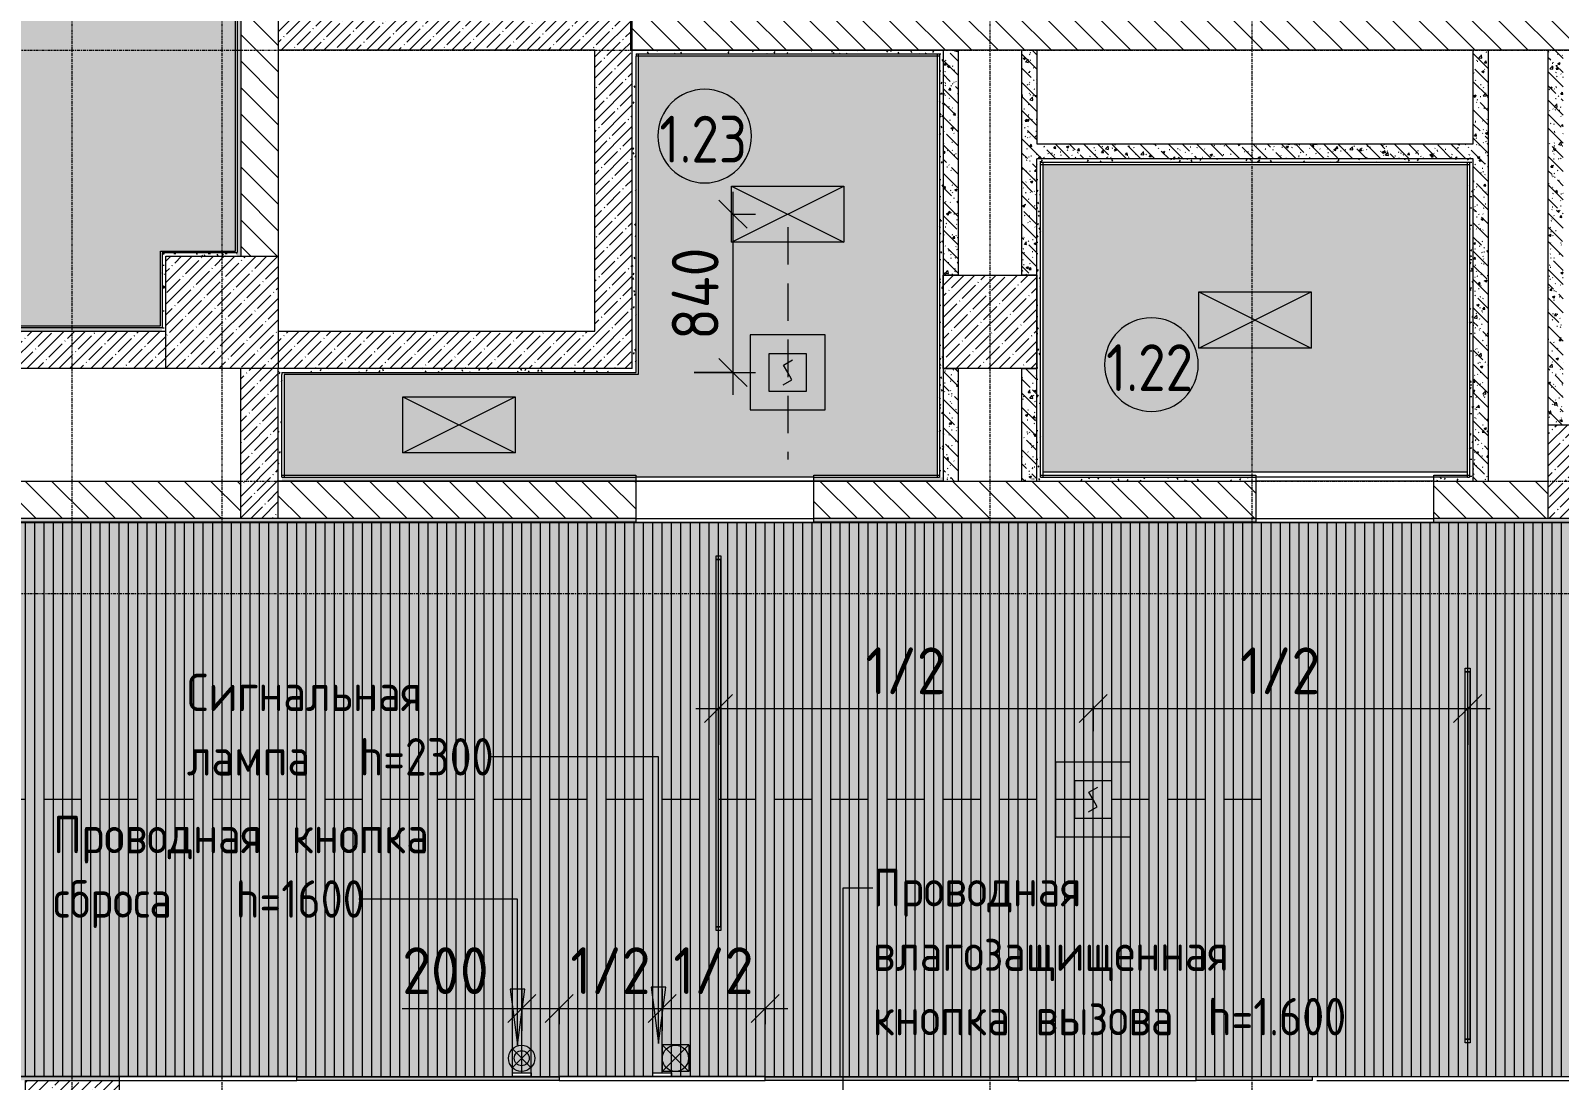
# Model space of a CAD drawing. Header units: millimetres. Extents: x 35928 to 232966, y -8553 to 29000.
# Drawn here: x 65438 to 73600, y 7900 to 13505 of the extents above; entities that cross this region are included whole.
import ezdxf

# ---------------------------------------------------------------- set-up
doc = ezdxf.new("R2010")
doc.units = ezdxf.units.MM
doc.linetypes.add('ADSK_Штрих_ш2 п1', pattern=[300, 200, -100])
doc.linetypes.add('Осевая', pattern=[31.75, 6.35, -4.7625, 15.875, -4.7625])
for name, color, linetype, lineweight in [('A-ANNO-DIMS', 7, 'Continuous', 9), ('A-ANNO-DIMS-100', 7, 'Continuous', 9), ('A-ANNO-NOTE', 7, 'Continuous', 9), ('A-AREA-IDEN', 7, 'Continuous', 9), ('A-CLNG-PATT', 7, 'Continuous', 9), ('A-DETL-2', 7, 'ADSK_Штрих_ш2 п1', 9), ('A-WALL', 7, 'Continuous', 9), ('I-WALL', 7, 'Continuous', 9), ('Q-SPCQ', 7, 'Continuous', 9), ('S-COLS', 7, 'Continuous', 9), ('Оси-2', 7, 'Осевая', 9)]:
    doc.layers.add(name, color=color, linetype=linetype, lineweight=lineweight)
for name, color, linetype, lineweight, true_color in [('A-CLNG-1', 7, 'Continuous', 9, 0xeaeaea), ('A-WALL-1', 7, 'Continuous', 9, 0x3c3c3c), ('A-WALL-FNSH-1', 7, 'Continuous', 9, 0x3c3c3c), ('E-LITE-EQPM-1', 7, 'Continuous', 9, 0xff8080), ('G-ANNO-TEXT-1', 7, 'Continuous', 9, 0x3c3c3c), ('I-WALL-1', 7, 'Continuous', 9, 0x535353), ('Q-SPCQ-3', 7, 'Continuous', 9, 0x008040), ('Q-SPCQ-4', 1, 'Continuous', 9, 0xff0000), ('S-COLS-1', 9, 'Continuous', 9, 0x808080), ('S-COLS-2', 7, 'Continuous', 9, 0x3c3c3c)]:
    doc.layers.add(name, color=color, linetype=linetype, lineweight=lineweight, true_color=true_color)
doc.layers.add('A-CLNG-PATT-1', color=7, linetype='Continuous', lineweight=9, transparency=1)
doc.styles.add('GOST Common', font='GOST_Common.ttf', dxfattribs={"width": 0.9, "height": 250})
doc.styles.add('GOST Common_1', font='GOST_Common.ttf', dxfattribs={"width": 0.9, "height": 200})
doc.styles.add('ISOCPEUR', font='isocpeur.ttf', dxfattribs={"width": 0.9, "height": 250})
doc.dimstyles.new('ISO-2_5_0_9К_БОЛЬШОЙ', dxfattribs={"dimscale": 304.8, "dimtxt": 248.995294, "dimasz": 0.492126, "dimexe": 0.393701, "dimexo": 0.984252, "dimgap": 0, "dimtad": 1, "dimdec": 0, "dimrnd": 10, "dimzin": 0, "dimdsep": 46, "dimtxsty": 'ISOCPEUR', "dimblk1": 'OBLIQUE', "dimblk2": 'OBLIQUE', "dimsah": 1, "dimcen": 0.09, "dimdle": 0.393701, "dimazin": 0, "dimtfac": 1, "dimtdec": 4, "dimtix": 1, "dimtmove": 0, "dimatfit": 3, "dimfxl": 1, "dimtvp": 1, "dimtolj": 1, "dimtzin": 0, "dimarcsym": 2})
doc.dimstyles.new('ISO-2_5_0_9К_БОЛЬШОЙ_1', dxfattribs={"dimscale": 304.8, "dimtxt": 248.995294, "dimasz": 0.492126, "dimexe": 0.393701, "dimexo": 0.984252, "dimgap": 0, "dimtad": 1, "dimdec": 0, "dimrnd": 10, "dimzin": 0, "dimdsep": 46, "dimtxsty": 'ISOCPEUR', "dimblk1": 'OBLIQUE', "dimblk2": 'OBLIQUE', "dimsah": 1, "dimcen": 0.09, "dimdle": 0.393701, "dimazin": 0, "dimtfac": 1, "dimtdec": 4, "dimtix": 1, "dimtmove": 1, "dimatfit": 3, "dimfxl": 1, "dimtvp": 1, "dimtolj": 1, "dimtzin": 0, "dimarcsym": 2})
pattern_1 = [(45, (0, 0), (-57.02463, 57.02463), []), (45, (57.025, 0), (-57.02463, 57.02463), [100.806, -20.161, 3.353, -16.808])]
pattern_2 = [(135, (0, 0), (-75.43415, -75.43415), [106.68, -17.78, 3.556, -17.78]), (135, (0, 75.39), (-75.43415, -75.43415), []), (50, (0, 0), (127.52922, -11.15758), [13.335, -146.685]), (355, (0, 0), (-24.66966, 133.74002), [10.668, -117.348]), (100.451, (10.63, -0.93), (102.85973, 122.58178), [11.333, -124.663]), (46.184, (0, 35.56), (189.75516, -29.43036), [20.002, -220.027]), (96.636, (15.81, 33.1), (166.1822, 173.1996), [17, -186.995]), (351.184, (0, 35.56), (166.18393, 173.19757), [16.002, -176.022]), (21, (17.78, 26.67), (106.13027, -71.58603), [13.335, -146.685]), (326, (17.78, 26.67), (43.26188, 128.93175), [10.668, -117.348]), (71.451, (26.62, 20.7), (149.39198, 57.34505), [11.333, -124.663]), (37.5, (0, 0), (2.162228, 59.188357), [3.353, -112.573, 3.353, -115.773, -117.792]), (37.5, (0, 0), (2.162228, 59.188357), [-235.052, 3.353, -114.44]), (7.5, (0, 0), (46.773857, 70.12615), [3.353, -64.567, 3.353, -109.906, -44.894]), (7.5, (0, 0), (46.773857, 70.12615), [-181.178, 3.353, -41.542]), (327.5, (-39.65, 0), (94.91367, -4.010093), [3.353, -41.097, 3.353, -135.331, -184.023]), (327.5, (-39.65, 0), (94.91367, -4.010093), [-183.134, 3.353, -180.67]), (317.5, (-57.43, 0), (103.69057, 17.79882), [3.353, -54.432, 3.353, -88.748, -130.683]), (317.5, (-57.43, 0), (103.69057, 17.79882), [-149.885, 3.353, -127.33])]
pattern_3 = [(135, (0, 0), (-70.71068, -70.71068), [])]
pattern_4 = [(0, (0, 0), (121.92, 30.48), [10.058, -81.382, 10.058, -81.382, -487.68]), (0, (0, 0), (121.92, 30.48), [-182.88, 10.058, -172.822, 10.058, -81.382, -213.36]), (0, (0, 0), (121.92, 30.48), [-457.2, 10.058, -50.902, 10.058, -142.342]), (120, (45.72, 15.24), (-87.356454, 90.345817), [10.058, -81.382, 10.058, -81.382, -487.68]), (120, (45.72, 15.24), (-87.356454, 90.345817), [-182.88, 10.058, -172.822, 10.058, -81.382, -213.36]), (120, (45.72, 15.24), (-87.356454, 90.345817), [-457.2, 10.058, -50.902, 10.058, -142.342]), (240, (60.96, 76.2), (-34.563546, -120.825817), [10.058, -81.382, 10.058, -81.382, -487.68]), (240, (60.96, 76.2), (-34.563546, -120.825817), [-182.88, 10.058, -172.822, 10.058, -81.382, -213.36]), (240, (60.96, 76.2), (-34.563546, -120.825817), [-457.2, 10.058, -50.902, 10.058, -142.342])]

# ---------------------------------------------------------------- blocks, each defined once
blk = doc.blocks.new('BSC_Колонна _Прямоугольная - 500х500-V13-Сводный план потолков 1 этажа в осях 12-23')
at = {"layer": 'S-COLS-1'}
h = blk.add_hatch(dxfattribs=at)
h.set_pattern_fill('FP_15', color=256, style=0, pattern_type=2)
h.set_pattern_definition([(45, (-65660, -7650), (-57.02463, 57.02463), []), (45, (-65602.975, -7650), (-57.02463, 57.02463), [100.806, -20.161, 3.353, -16.808])])
h.paths.add_polyline_path([(-250, -250), (250, -250), (250, 250), (-250, 250)])
at = {"layer": 'S-COLS-2'}
for p, q in [((-250, 250), (250, 250)), ((-250, -250), (-250, 250)), ((250, 250), (250, -250)), ((250, -250), (-250, -250))]:
    blk.add_line(p, q, dxfattribs=at)
blk = doc.blocks.new('BSC_Колонна _Прямоугольная - 600х600-23205240-Сводный план потолков 1 этажа в осях 12-23')
at = {"layer": 'S-COLS-1'}
h = blk.add_hatch(dxfattribs=at)
h.set_pattern_fill('FP_16', color=256, style=0, pattern_type=2)
h.set_pattern_definition([(45, (-66460, -12000), (-57.02463, 57.02463), []), (45, (-66402.975, -12000), (-57.02463, 57.02463), [100.806, -20.161, 3.353, -16.808])])
h.paths.add_polyline_path([(-300, -300), (300, -300), (300, 300), (-300, 300), (-300, -144)])
at = {"layer": 'S-COLS-2'}
for p, q in [((-300, 300), (300, 300)), ((-300, -300), (-300, 300)), ((300, 300), (300, -300)), ((300, -300), (-300, -300))]:
    blk.add_line(p, q, dxfattribs=at)
blk = doc.blocks.new('BSC_Колонна _Прямоугольная - 500х500-V24-Сводный план потолков 1 этажа в осях 12-23')
at = {"layer": 'S-COLS-1'}
h = blk.add_hatch(dxfattribs=at)
h.set_pattern_fill('FP_37', color=256, style=0, pattern_type=2)
h.set_pattern_definition([(45, (-73790, -11150), (-57.02463, 57.02463), []), (45, (-73732.975, -11150), (-57.02463, 57.02463), [100.806, -20.161, 3.353, -16.808])])
h.paths.add_polyline_path([(-250, -250), (250, -250), (250, 250), (-250, 250)])
at = {"layer": 'S-COLS-2'}
for p, q in [((-250, 250), (250, 250)), ((-250, -250), (-250, 250)), ((250, 250), (250, -250)), ((250, -250), (-250, -250))]:
    blk.add_line(p, q, dxfattribs=at)
blk = doc.blocks.new('Downlight - Strip - 2000 мм-27655400-Сводный план потолков 1 этажа в осях 12-23')
at = {"layer": 'E-LITE-EQPM-1'}
for p, q in [((-1000, -231.3), (-1000, -205.9)), ((-1000, -205.9), (-980.9, -205.9)), ((-980.9, -231.3), (-1000, -231.3)), ((-980.9, -231.3), (-980.9, -205.9)), ((-980.9, -205.9), (981, -205.9)), ((-980.9, -205.9), (-980.9, -231.3)), ((-980.9, -231.3), (-980.9, -205.9)), ((-980.9, -205.9), (-980.9, -231.3)), ((-980.9, -205.9), (981, -205.9)), ((-980.9, -205.9), (981, -205.9)), ((981, -231.3), (-980.9, -231.3)), ((981, -231.3), (-980.9, -231.3)), ((-980.9, -231.3), (981, -231.3)), ((981, -205.9), (981, -231.3)), ((981, -231.3), (981, -205.9)), ((981, -205.9), (1000, -205.9)), ((981, -231.3), (981, -205.9)), ((981, -205.9), (981, -231.3)), ((1000, -231.3), (981, -231.3)), ((1000, -205.9), (1000, -231.3))]:
    blk.add_line(p, q, dxfattribs=at)
blk = doc.blocks.new('Проводная кнопка сброса GC-0421W1 - Кнопка выхода 2-29715370-Сводный план потолков 1 этажа в осях 12-23')
at = {"layer": 'Q-SPCQ-3'}
for p, q in [((173.8, 146.8), (74.8, 47.8)), ((75.4, 147.7), (174.3, 48.7)), ((75, 0.5), (75, 20.5)), ((75, 20.5), (175, 20.5)), ((175, 0.5), (75, 0.5)), ((175, 20.5), (175, 0.5))]:
    blk.add_line(p, q, dxfattribs=at)
for centre, radius in [((124.2, 97.5), 70), ((124.9, 98.2), 40)]:
    blk.add_circle(centre, radius, dxfattribs=at)
blk = doc.blocks.new('оповещатель охранно-звуковойrfa - Сигнальная лампа-29714515-Сводный план потолков 1 этажа в осях 12-23')
at = {"layer": 'Q-SPCQ-3'}
for p, q in [((267.1, 168.9), (125.4, 27.2)), ((267.1, 168.8), (125.4, 168.8)), ((125.4, 168.8), (125.4, 27.2)), ((125.4, 168.8), (267.1, 27.2)), ((267.1, 168.9), (267.1, 27.2)), ((75, 0.5), (75, 20.5)), ((75, 20.5), (175, 20.5)), ((175, 0.5), (75, 0.5)), ((267.1, 27.2), (125.4, 27.2)), ((175, 20.5), (175, 0.5))]:
    blk.add_line(p, q, dxfattribs=at)
blk.add_circle((195.4, 97.5), 70, dxfattribs=at)
blk = doc.blocks.new('Извещатель потолочный - Монтируемые на перекрытии-30351624-Сводный план потолков 1 этажа в осях 12-23')
at = {"layer": 'Q-SPCQ'}
for p, q in [((-300, 300), (-300, -100)), ((100, 300), (-300, 300)), ((100, -100), (100, 300)), ((0, 200), (-200, 200)), ((-200, 200), (-200, 0)), ((-122.5, 139), (-74.9, 166.5)), ((0, 0), (0, 200)), ((-100, 100), (-122.5, 139)), ((-77.5, 61), (-100, 100)), ((-200, 0), (0, 0)), ((-125.1, 33.5), (-77.5, 61)), ((-300, -100), (100, -100))]:
    blk.add_line(p, q, dxfattribs=at)
blk = doc.blocks.new('Извещатель потолочный - Монтируемые на перекрытии-30363648-Сводный план потолков 1 этажа в осях 12-23')
at = {"layer": 'Q-SPCQ'}
for p, q in [((-300, 300), (-300, -100)), ((100, 300), (-300, 300)), ((100, -100), (100, 300)), ((0, 200), (-200, 200)), ((-200, 200), (-200, 0)), ((-122.5, 139), (-74.9, 166.5)), ((0, 0), (0, 200)), ((-100, 100), (-122.5, 139)), ((-77.5, 61), (-100, 100)), ((-200, 0), (0, 0)), ((-125.1, 33.5), (-77.5, 61)), ((-300, -100), (100, -100))]:
    blk.add_line(p, q, dxfattribs=at)
blk = doc.blocks.new('Марка_Помещения - Номер-25198446-Сводный план потолков 1 этажа в осях 12-23')
at = {"layer": 'A-AREA-IDEN'}
for start, end in [(360, 180), (180, 360)]:
    blk.add_arc((0, 0), 2.5, start, end, dxfattribs=at)
blk = doc.blocks.new('DIMBLOCK53-Сводный план потолков 1 этажа в осях 12-23')
at = {"layer": 'A-ANNO-DIMS-100'}
for p, q in [((68260, 8200), (68260, 8404.4)), ((68810, 8389.4), (68810, 8164.4)), ((68810, 8284.4), (68810, 8389.4)), ((68140, 8284.4), (68810, 8284.4)), ((68260, 8284.4), (68260, 8200))]:
    blk.add_line(p, q, dxfattribs=at)
at = {"layer": 'A-ANNO-DIMS-100', "lineweight": 20}
for p, q in [((68260, 8284.4), (68335, 8359.4)), ((68810, 8284.4), (68885, 8359.4)), ((68260, 8284.4), (68185, 8209.4)), ((68810, 8284.4), (68735, 8209.4))]:
    blk.add_line(p, q, dxfattribs=at)
at = {"layer": 'A-ANNO-DIMS-100', "color": 0, "insert": (68319.5, 8611.1), "char_height": 250, "width": 517.144, "attachment_point": 1, "line_spacing_factor": 1.149209, "style": 'ISOCPEUR'}
blk.add_mtext('1/2', dxfattribs=at)
blk = doc.blocks.new('_Oblique')
at = {"color": 0, "linetype": 'ByBlock', "lineweight": -2}
blk.add_line((-0.5, -0.5), (0.5, 0.5), dxfattribs=at)
blk = doc.blocks.new('DIMBLOCK54-Сводный план потолков 1 этажа в осях 12-23')
at = {"layer": 'A-ANNO-DIMS-100'}
for p, q in [((68810, 8389.4), (68810, 8164.4)), ((68810, 8284.4), (68810, 8389.4)), ((69360, 8200), (69360, 8404.4)), ((68810, 8284.4), (69480, 8284.4)), ((69360, 8284.4), (69360, 8200))]:
    blk.add_line(p, q, dxfattribs=at)
at = {"layer": 'A-ANNO-DIMS-100', "lineweight": 20}
for p, q in [((68810, 8284.4), (68885, 8359.4)), ((69360, 8284.4), (69435, 8359.4)), ((68810, 8284.4), (68735, 8209.4)), ((69360, 8284.4), (69285, 8209.4))]:
    blk.add_line(p, q, dxfattribs=at)
at = {"layer": 'A-ANNO-DIMS-100', "color": 0, "insert": (68869.5, 8611.1), "char_height": 250, "width": 517.144, "attachment_point": 1, "line_spacing_factor": 1.149209, "style": 'ISOCPEUR'}
blk.add_mtext('1/2', dxfattribs=at)
blk = doc.blocks.new('DIMBLOCK55-Сводный план потолков 1 этажа в осях 12-23')
at = {"layer": 'A-ANNO-DIMS-100'}
for p, q in [((68060, 8388), (68060, 8164.4)), ((68060, 8284.4), (68060, 8388)), ((68260, 8200), (68260, 8404.4)), ((67421.7, 8284.4), (67995.7, 8284.4)), ((67940, 8284.4), (68380, 8284.4)), ((67995.7, 8284.4), (68160, 8284.4)), ((68260, 8284.4), (68260, 8200))]:
    blk.add_line(p, q, dxfattribs=at)
at = {"layer": 'A-ANNO-DIMS-100', "lineweight": 20}
for p, q in [((68060, 8284.4), (68135, 8359.4)), ((68260, 8284.4), (68335, 8359.4)), ((68060, 8284.4), (67985, 8209.4)), ((68260, 8284.4), (68185, 8209.4))]:
    blk.add_line(p, q, dxfattribs=at)
at = {"layer": 'A-ANNO-DIMS-100', "color": 0, "insert": (67421.7, 8611.1), "char_height": 250, "width": 568.858, "attachment_point": 1, "line_spacing_factor": 1.149209, "style": 'ISOCPEUR'}
blk.add_mtext('200', dxfattribs=at)
blk = doc.blocks.new('DIMBLOCK86-Сводный план потолков 1 этажа в осях 12-23')
at = {"layer": 'A-ANNO-DIMS-100'}
for p, q in [((69110, 9691.4), (69110, 10005.3)), ((68990, 9885.3), (71110, 9885.3)), ((69110, 9885.3), (69110, 9691.4)), ((71110, 9900), (71110, 9765.3)), ((71110, 9885.3), (71110, 9900))]:
    blk.add_line(p, q, dxfattribs=at)
at = {"layer": 'A-ANNO-DIMS-100', "lineweight": 20}
for p, q in [((69110, 9885.3), (69185, 9960.3)), ((71110, 9885.3), (71185, 9960.3)), ((69110, 9885.3), (69035, 9810.3)), ((71110, 9885.3), (71035, 9810.3))]:
    blk.add_line(p, q, dxfattribs=at)
at = {"layer": 'A-ANNO-DIMS-100', "color": 0, "insert": (69894.5, 10211.9), "char_height": 250, "width": 517.144, "attachment_point": 1, "line_spacing_factor": 1.149209, "style": 'ISOCPEUR'}
blk.add_mtext('1/2', dxfattribs=at)
blk = doc.blocks.new('DIMBLOCK87-Сводный план потолков 1 этажа в осях 12-23')
at = {"layer": 'A-ANNO-DIMS-100', "lineweight": 20}
for p, q in [((71110, 9885.3), (71185, 9960.3)), ((73110, 9885.3), (73185, 9960.3)), ((71110, 9885.3), (71035, 9810.3)), ((73110, 9885.3), (73035, 9810.3))]:
    blk.add_line(p, q, dxfattribs=at)
at = {"layer": 'A-ANNO-DIMS-100'}
for p, q in [((73110, 9691.4), (73110, 10005.3)), ((71110, 9900), (71110, 9765.3)), ((71110, 9885.3), (71110, 9900)), ((71110, 9885.3), (73230, 9885.3)), ((73110, 9885.3), (73110, 9691.4))]:
    blk.add_line(p, q, dxfattribs=at)
at = {"layer": 'A-ANNO-DIMS-100', "color": 0, "insert": (71894.5, 10211.9), "char_height": 250, "width": 517.144, "attachment_point": 1, "line_spacing_factor": 1.149209, "style": 'ISOCPEUR'}
blk.add_mtext('1/2', dxfattribs=at)
blk = doc.blocks.new('DIMBLOCK97-Сводный план потолков 1 этажа в осях 12-23')
at = {"layer": 'A-ANNO-DIMS-100', "lineweight": 20}
for p, q in [((69187.7, 12524.5), (69112.7, 12599.5)), ((69187.7, 12524.5), (69262.7, 12449.5)), ((69187.7, 11680), (69112.7, 11755)), ((69187.7, 11680), (69262.7, 11605))]:
    blk.add_line(p, q, dxfattribs=at)
at = {"layer": 'A-ANNO-DIMS-100'}
for p, q in [((69187.7, 12644.5), (69187.7, 11560)), ((69179.9, 12524.5), (69307.7, 12524.5)), ((69187.7, 12524.5), (69179.9, 12524.5)), ((68979.9, 11680), (69307.7, 11680)), ((69187.7, 11680), (68979.9, 11680))]:
    blk.add_line(p, q, dxfattribs=at)
at = {"layer": 'A-ANNO-DIMS-100', "color": 0, "insert": (68861.1, 11853.3), "char_height": 250, "width": 597.589, "attachment_point": 1, "rotation": 90, "line_spacing_factor": 1.149209, "style": 'ISOCPEUR'}
blk.add_mtext('840', dxfattribs=at)

msp = doc.modelspace()

# ---------------------------------------------------------------- hatches: boundary and pattern name
at = {"layer": 'A-CLNG-PATT'}
h = msp.add_hatch(dxfattribs=at)
h.set_pattern_fill('FP_68', color=256, style=0, pattern_type=2)
h.set_pattern_definition([(90, (54560, 11273.553), (50, -3e-15), [])])
h.paths.add_polyline_path([(75365.9, 7921), (75459, 7921), (75459, 10879), (61939, 10879), (61939, 11349), (61381, 11349), (61381, 10879), (51689, 10879), (51689, 11679), (45931, 11679), (45931, 10879), (42401, 10879), (42401, 10209), (38761, 10209), (38761, 7921), (68010, 7921), (68010, 7941), (68110, 7941), (68110, 7921), (68760, 7921), (68760, 7941), (68860, 7941), (68860, 7921), (74639.6, 7921)])
h.paths.add_polyline_path([(57610, 9400), (57615.8, 9447.9), (57632.9, 9492.9), (57660.3, 9532.6), (57696.4, 9564.6), (57739.1, 9587), (57785.9, 9598.5), (57834.1, 9598.5), (57880.9, 9587), (57923.6, 9564.6), (57959.7, 9532.6), (57987.1, 9492.9), (58004.2, 9447.9), (58010, 9400), (58004.2, 9352.1), (57987.1, 9307.1), (57959.7, 9267.4), (57923.6, 9235.4), (57880.9, 9213), (57834.1, 9201.5), (57785.9, 9201.5), (57739.1, 9213), (57696.4, 9235.4), (57660.3, 9267.4), (57632.9, 9307.1), (57615.8, 9352.1), (57613.6, 9370.1)])
h.paths.add_polyline_path([(57434.1, 9201.5), (57385.9, 9201.5), (57339.1, 9213), (57296.4, 9235.4), (57260.3, 9267.4), (57232.9, 9307.1), (57215.8, 9352.1), (57210, 9400), (57215.8, 9447.9), (57232.9, 9492.9), (57260.3, 9532.6), (57296.4, 9564.6), (57339.1, 9587), (57385.9, 9598.5), (57434.1, 9598.5), (57480.9, 9587), (57523.6, 9564.6), (57559.7, 9532.6), (57587.1, 9492.9), (57604.2, 9447.9), (57610, 9400), (57604.2, 9352.1), (57587.1, 9307.1), (57559.7, 9267.4), (57523.6, 9235.4), (57480.9, 9213)])
at = {"layer": 'A-CLNG-PATT-1'}
h = msp.add_hatch(color=256, dxfattribs=at)
h.paths.add_polyline_path([(60130.6, 11921), (60132, 11921), (60132, 12328), (60788, 12328), (60788, 11928), (66132, 11928), (66132, 12328), (66532, 12328), (66532, 15522), (65682, 15522), (65682, 22828), (66132, 22828), (66132, 23328), (66640, 23328), (66640, 24752), (60738, 24752), (60738, 18572), (57578, 18572), (57578, 11921), (60114.4, 11921)])
h.paths.add_polyline_path([(59635.3, 14042), (59382, 14042), (59382, 17298), (60738, 17298), (60738, 16742), (60182, 16742), (60181.6, 17042), (59638, 17042), (59638, 14042)])
for points in [[(68681, 11120), (69618.8, 11120), (69618.8, 11131), (70278.8, 11131), (70278.8, 13369), (68681, 13369), (68681, 11669), (66791, 11669), (66791, 11131), (68668.8, 11131), (68668.8, 11120), (68670, 11120)], [(70841, 11148.6), (73109, 11148.6), (73109, 12789), (70841, 12789), (70841, 11856)]]:
    msp.add_hatch(color=256, dxfattribs=at).paths.add_polyline_path(points)
h = msp.add_hatch(color=256, dxfattribs=at)
h.paths.add_polyline_path([(75365.9, 7921), (75459, 7921), (75459, 10879), (61939, 10879), (61939, 11349), (61381, 11349), (61381, 10879), (51689, 10879), (51689, 11679), (45931, 11679), (45931, 10879), (42401, 10879), (42401, 10209), (38761, 10209), (38761, 7921), (68010, 7921), (68010, 7941), (68110, 7941), (68110, 7921), (68760, 7921), (68760, 7941), (68860, 7941), (68860, 7921), (74639.6, 7921)])
h.paths.add_polyline_path([(57610, 9400), (57615.8, 9447.9), (57632.9, 9492.9), (57660.3, 9532.6), (57696.4, 9564.6), (57739.1, 9587), (57785.9, 9598.5), (57834.1, 9598.5), (57880.9, 9587), (57923.6, 9564.6), (57959.7, 9532.6), (57987.1, 9492.9), (58004.2, 9447.9), (58010, 9400), (58004.2, 9352.1), (57987.1, 9307.1), (57959.7, 9267.4), (57923.6, 9235.4), (57880.9, 9213), (57834.1, 9201.5), (57785.9, 9201.5), (57739.1, 9213), (57696.4, 9235.4), (57660.3, 9267.4), (57632.9, 9307.1), (57615.8, 9352.1), (57613.6, 9370.1)])
h.paths.add_polyline_path([(57434.1, 9201.5), (57385.9, 9201.5), (57339.1, 9213), (57296.4, 9235.4), (57260.3, 9267.4), (57232.9, 9307.1), (57215.8, 9352.1), (57210, 9400), (57215.8, 9447.9), (57232.9, 9492.9), (57260.3, 9532.6), (57296.4, 9564.6), (57339.1, 9587), (57385.9, 9598.5), (57434.1, 9598.5), (57480.9, 9587), (57523.6, 9564.6), (57559.7, 9532.6), (57587.1, 9492.9), (57604.2, 9447.9), (57610, 9400), (57604.2, 9352.1), (57587.1, 9307.1), (57559.7, 9267.4), (57523.6, 9235.4), (57480.9, 9213)])
at = {"layer": 'G-ANNO-TEXT-1'}
for points in [[(68037.8, 8088), (68077.3, 8388), (67998.3, 8388)], [(68790.1, 8098), (68829.6, 8398), (68750.6, 8398)]]:
    msp.add_hatch(color=256, dxfattribs=at).paths.add_polyline_path(points)
at = {"layer": 'I-WALL'}
h = msp.add_hatch(dxfattribs=at)
h.set_pattern_fill('FP_58', color=256, style=0, pattern_type=2)
h.set_pattern_definition(pattern_4)
h.paths.add_polyline_path([(66560, 12300), (66560, 13700), (66540, 13700), (66540, 12300)])
h.paths.add_polyline_path([(66560, 14850), (66560, 15530), (66540, 15530), (66540, 14850)])
h = msp.add_hatch(dxfattribs=at)
h.set_pattern_fill('FP_20', color=256, style=0, pattern_type=2)
h.set_pattern_definition(pattern_3)
h.paths.add_polyline_path([(66760, 12300), (66760, 13600), (66560, 13600), (66560, 12300)])
h = msp.add_hatch(dxfattribs=at)
h.set_pattern_fill('FP_1', color=256, style=0, pattern_type=2)
h.set_pattern_definition(pattern_1)
h.paths.add_polyline_path([(68640, 13400), (68640, 13600), (66760, 13600), (66760, 13400), (68450, 13400)])
h = msp.add_hatch(dxfattribs=at)
h.set_pattern_fill('FP_20', color=256, style=0, pattern_type=2)
h.set_pattern_definition(pattern_3)
h.paths.add_polyline_path([(84490.7, 13400), (84490.7, 13600), (68650, 13600), (68650, 13400), (84081, 13400)])
h = msp.add_hatch(dxfattribs=at)
h.set_pattern_fill('FP_1', color=256, style=0, pattern_type=2)
h.set_pattern_definition(pattern_1)
h.paths.add_polyline_path([(68650, 11700), (68650, 13400), (68450, 13400), (68450, 11700)])
h = msp.add_hatch(dxfattribs=at)
h.set_pattern_fill('FP_58', color=256, style=0, pattern_type=2)
h.set_pattern_definition(pattern_4)
h.paths.add_polyline_path([(70289.8, 13380), (70289.8, 13400), (68650, 13400), (68650, 13380), (70282, 13380)])
h = msp.add_hatch(dxfattribs=at)
h.set_pattern_fill('FP_58', color=256, style=0, pattern_type=2)
h.set_pattern_definition(pattern_4)
h.paths.add_polyline_path([(70309.8, 11120), (70309.8, 13400), (70289.8, 13400), (70289.8, 11120)])
h = msp.add_hatch(dxfattribs=at)
h.set_pattern_fill('FP_22', color=256, style=0, pattern_type=2)
h.set_pattern_definition(pattern_2)
h.paths.add_polyline_path([(70309.8, 11100), (70389.8, 11100), (70389.8, 11700), (70310, 11700), (70310, 12200), (70389.8, 12200), (70389.8, 13400), (70309.8, 13400), (70309.8, 11856)])
h = msp.add_hatch(dxfattribs=at)
h.set_pattern_fill('FP_22', color=256, style=0, pattern_type=2)
h.set_pattern_definition(pattern_2)
h.paths.add_polyline_path([(70730, 11100), (70810, 11100), (70810, 11700), (70730, 11700)])
h.paths.add_polyline_path([(70730, 12200), (70810, 12200), (70810, 13400), (70730, 13400), (70730, 12784.6)])
h = msp.add_hatch(dxfattribs=at)
h.set_pattern_fill('FP_22', color=256, style=0, pattern_type=2)
h.set_pattern_definition(pattern_2)
h.paths.add_polyline_path([(73187.1, 11100), (73220, 11100), (73220, 13400), (73140, 13400), (73140, 11100)])
h = msp.add_hatch(dxfattribs=at)
h.set_pattern_fill('FP_22', color=256, style=0, pattern_type=2)
h.set_pattern_definition(pattern_2)
h.paths.add_polyline_path([(73570, 11400), (73620, 11400), (73620, 13400), (73540, 13400), (73540, 11400)])
h = msp.add_hatch(dxfattribs=at)
h.set_pattern_fill('FP_58', color=256, style=0, pattern_type=2)
h.set_pattern_definition(pattern_4)
h.paths.add_polyline_path([(68650, 11680), (68670, 11680), (68670, 13380), (68650, 13380), (68650, 11700)])
h = msp.add_hatch(dxfattribs=at)
h.set_pattern_fill('FP_22', color=256, style=0, pattern_type=2)
h.set_pattern_definition(pattern_2)
h.paths.add_polyline_path([(73140, 12820), (73140, 12900), (70810, 12900), (70810, 12820), (71734.6, 12820)])
h = msp.add_hatch(dxfattribs=at)
h.set_pattern_fill('FP_58', color=256, style=0, pattern_type=2)
h.set_pattern_definition(pattern_4)
h.paths.add_polyline_path([(70810, 11120), (70830, 11120), (70830, 12820), (70810, 12820), (70810, 11856)])
h = msp.add_hatch(dxfattribs=at)
h.set_pattern_fill('FP_58', color=256, style=0, pattern_type=2)
h.set_pattern_definition(pattern_4)
h.paths.add_polyline_path([(73120, 12800), (73140, 12800), (73140, 12820), (70830, 12820), (70830, 12800), (73109, 12800)])
h = msp.add_hatch(dxfattribs=at)
h.set_pattern_fill('FP_58', color=256, style=0, pattern_type=2)
h.set_pattern_definition(pattern_4)
h.paths.add_polyline_path([(73120, 11100), (73140, 11100), (73140, 12800), (73120, 12800), (73120, 11120)])
h = msp.add_hatch(dxfattribs=at)
h.set_pattern_fill('FP_58', color=256, style=0, pattern_type=2)
h.set_pattern_definition(pattern_4)
h.paths.add_polyline_path([(66160, 12300), (66540, 12300), (66540, 12320), (66140, 12320), (66140, 12300)])
h = msp.add_hatch(dxfattribs=at)
h.set_pattern_fill('FP_58', color=256, style=0, pattern_type=2)
h.set_pattern_definition(pattern_4)
h.paths.add_polyline_path([(66140, 11900), (66160, 11900), (66160, 12300), (66140, 12300), (66140, 11920)])
h = msp.add_hatch(dxfattribs=at)
h.set_pattern_fill('FP_58', color=256, style=0, pattern_type=2)
h.set_pattern_definition(pattern_4)
h.paths.add_polyline_path([(64471.9, 11900), (66140, 11900), (66140, 11920), (60760, 11920), (60760, 11900), (61566.9, 11900)])
h = msp.add_hatch(dxfattribs=at)
h.set_pattern_fill('FP_1', color=256, style=0, pattern_type=2)
h.set_pattern_definition(pattern_1)
h.paths.add_polyline_path([(64460, 11700), (66160, 11700), (66160, 11900), (60760, 11900), (60760, 11700), (64380, 11700)])
h = msp.add_hatch(dxfattribs=at)
h.set_pattern_fill('FP_1', color=256, style=0, pattern_type=2)
h.set_pattern_definition(pattern_1)
h.paths.add_polyline_path([(68450, 11700), (68450, 11900), (66760, 11900), (66760, 11700), (67377, 11700)])
h = msp.add_hatch(dxfattribs=at)
h.set_pattern_fill('FP_1', color=256, style=0, pattern_type=2)
h.set_pattern_definition(pattern_1)
h.paths.add_polyline_path([(66560, 10900), (66760, 10900), (66760, 11700), (66560, 11700), (66560, 11100)])
h = msp.add_hatch(dxfattribs=at)
h.set_pattern_fill('FP_58', color=256, style=0, pattern_type=2)
h.set_pattern_definition(pattern_4)
h.paths.add_polyline_path([(66760, 11100), (66780, 11100), (66780, 11700), (66760, 11700)])
h = msp.add_hatch(dxfattribs=at)
h.set_pattern_fill('FP_58', color=256, style=0, pattern_type=2)
h.set_pattern_definition(pattern_4)
h.paths.add_polyline_path([(68650, 11680), (68650, 11700), (66780, 11700), (66780, 11680), (67377, 11680)])
h = msp.add_hatch(dxfattribs=at)
h.set_pattern_fill('FP_20', color=256, style=0, pattern_type=2)
h.set_pattern_definition(pattern_3)
h.paths.add_polyline_path([(73540, 10900), (73540, 11100), (72929.8, 11100), (72929.8, 10900), (73187.1, 10900)])
h.paths.add_polyline_path([(71979.8, 10900), (71979.8, 11100), (69618.8, 11100), (69618.8, 10900), (71734.6, 10900)])
h.paths.add_polyline_path([(68668.8, 10900), (68668.8, 11100), (66760, 11100), (66760, 10900), (67377, 10900)])
h.paths.add_polyline_path([(66560, 10900), (66560, 11100), (62160, 11100), (62160, 10900), (65924.5, 10900)])
h = msp.add_hatch(dxfattribs=at)
h.set_pattern_fill('FP_58', color=256, style=0, pattern_type=2)
h.set_pattern_definition(pattern_4)
h.paths.add_polyline_path([(66780, 11100), (68668.8, 11100), (68668.8, 11120), (66780, 11120)])
h.paths.add_polyline_path([(70309.8, 11100), (70309.8, 11120), (69618.8, 11120), (69618.8, 11100), (70282, 11100)])
h = msp.add_hatch(dxfattribs=at)
h.set_pattern_fill('FP_58', color=256, style=0, pattern_type=2)
h.set_pattern_definition(pattern_4)
h.paths.add_polyline_path([(70810, 11100), (71979.8, 11100), (71979.8, 11120), (70810, 11120)])
h.paths.add_polyline_path([(73120, 11100), (73120, 11120), (72929.8, 11120), (72929.8, 11100)])
h = msp.add_hatch(dxfattribs=at)
h.set_pattern_fill('FP_58', color=256, style=0, pattern_type=2)
h.set_pattern_definition(pattern_4)
h.paths.add_polyline_path([(75365.9, 10880), (75470, 10880), (75470, 10900), (72929.8, 10900), (72929.8, 10880), (74639.6, 10880)])
h.paths.add_polyline_path([(71734.6, 10880), (71979.8, 10880), (71979.8, 10900), (69618.8, 10900), (69618.8, 10880), (70282, 10880)])
h.paths.add_polyline_path([(68668.8, 10880), (68668.8, 10900), (62160, 10900), (62160, 10880), (67377, 10880)])
h.paths.add_polyline_path([(61960, 10880), (61960, 10900), (61940, 10900), (61940, 10880)])
h = msp.add_hatch(dxfattribs=at)
h.set_pattern_fill('FP_58', color=256, style=0, pattern_type=2)
h.set_pattern_definition(pattern_4)
h.paths.add_polyline_path([(75460, 7900), (75459, 7920), (73730, 7920), (73730, 7900), (75365.9, 7900)])
h.paths.add_polyline_path([(72280, 7900), (72280, 7920), (71660, 7920), (71660, 7900), (71734.6, 7900)])
h.paths.add_polyline_path([(70710, 7900), (70710, 7920), (69360, 7920), (69360, 7900), (70282, 7900)])
h.paths.add_polyline_path([(68260, 7900), (68260, 7920), (66860, 7920), (66860, 7900), (67377, 7900)])
h.paths.add_polyline_path([(65910, 7900), (65910, 7920), (60610, 7920), (60610, 7900), (65410, 7900)])
h.paths.add_polyline_path([(58110, 7900), (58110, 7920), (50710, 7920), (50710, 7900), (57209.3, 7900)])
h.paths.add_polyline_path([(48210, 7900), (48210, 7920), (41840, 7920), (41840, 7900), (47910, 7900)])
h.paths.add_polyline_path([(39052.7, 7900), (39340, 7900), (39340, 7920), (38760, 7920), (38760, 7900), (39040, 7900)])
at = {"layer": 'S-COLS-1'}
h = msp.add_hatch(dxfattribs=at)
h.set_pattern_fill('FP_1', color=256, style=0, pattern_type=2)
h.set_pattern_definition(pattern_1)
h.paths.add_polyline_path([(70389.8, 11700), (70810, 11700), (70810, 12200), (70310, 12200), (70310, 11700)])

# ---------------------------------------------------------------- linework, layer by layer
at = {"layer": 'A-ANNO-NOTE'}
for p, q in [((69179.9, 12674.5), (69779.9, 12674.5)), ((69179.9, 12374.5), (69179.9, 12674.5)), ((69179.9, 12374.5), (69779.9, 12674.5)), ((69179.9, 12674.5), (69779.9, 12374.5)), ((69779.9, 12674.5), (69779.9, 12374.5)), ((69779.9, 12374.5), (69179.9, 12374.5)), ((71675, 12110), (72275, 12110)), ((71675, 11810), (71675, 12110)), ((71675, 11810), (72275, 12110)), ((71675, 12110), (72275, 11810)), ((72275, 12110), (72275, 11810)), ((72275, 11810), (71675, 11810)), ((67425, 11550), (68025, 11550)), ((67425, 11250), (67425, 11550)), ((67425, 11250), (68025, 11550)), ((67425, 11550), (68025, 11250)), ((68025, 11550), (68025, 11250)), ((68025, 11250), (67425, 11250))]:
    msp.add_line(p, q, dxfattribs=at)
at = {"layer": 'A-CLNG-1'}
for p, q in [((70841, 11148.6), (73109.2, 11148.6)), ((61939, 10879), (75459, 10879)), ((69360, 7921), (75459, 7921))]:
    msp.add_line(p, q, dxfattribs=at)
at = {"layer": 'A-DETL-2'}
for p, q in [((69479.9, 12455.4), (69479.9, 11215.4)), ((72010, 9400), (42760, 9400))]:
    msp.add_line(p, q, dxfattribs=at)
at = {"layer": 'A-WALL'}
for p, q in [((66540, 13700), (66540, 12320)), ((68670, 13380), (68670, 13369)), ((68670, 13380), (70289.8, 13380)), ((73120, 12800), (70830, 12800)), ((73120, 12800), (73120, 11120)), ((66140, 12320), (66540, 12320)), ((66140, 12300), (66140, 11920)), ((70389.8, 12200), (70310, 12200)), ((70310, 12200), (70310, 11700)), ((70810, 12200), (70730, 12200)), ((60780, 11920), (66140, 11920)), ((66780, 11680), (68650, 11680)), ((70310, 11700), (70389.8, 11700)), ((70730, 11700), (70810, 11700)), ((66780, 11120), (68668.8, 11120)), ((69618.8, 11120), (70289.8, 11120)), ((70289.8, 11131), (70289.8, 11120)), ((70830, 11120), (70830, 11131)), ((70830, 11120), (71979.8, 11120)), ((73109, 11120), (73120, 11120)), ((72080, 7920), (72080, 7921))]:
    msp.add_line(p, q, dxfattribs=at)
at = {"layer": 'A-WALL-1'}
for p, q in [((66560, 13725), (66560, 12300)), ((66760, 13600), (66760, 12300)), ((68640, 13600), (68640, 13400)), ((68650, 11700), (68650, 13600)), ((68450, 13400), (66760, 13400)), ((68450, 11900), (68450, 13400)), ((70309.8, 13400), (68640, 13400)), ((68650, 13400), (70309.8, 13400)), ((84490.7, 13400), (70309.8, 13400)), ((70309.8, 13400), (70309.8, 11100)), ((70389.8, 13400), (70389.8, 12200)), ((70730, 12200), (70730, 13400)), ((70810, 13400), (70810, 12900)), ((73140, 12900), (73140, 13400)), ((73220, 13400), (73220, 11100)), ((73540, 11400), (73540, 13400)), ((70810, 12900), (73140, 12900)), ((73140, 12820), (70810, 12820)), ((70810, 11100), (70810, 12820)), ((73140, 11100), (73140, 12820)), ((60760, 11900), (66160, 11900)), ((66760, 11900), (68450, 11900)), ((66160, 11700), (62160, 11700)), ((66560, 10900), (66560, 11700)), ((68650, 11700), (66760, 11700)), ((66760, 10900), (66760, 11700)), ((66780, 11680), (66780, 11669)), ((70389.8, 11700), (70389.8, 11100)), ((70730, 11100), (70730, 11700)), ((62160, 11100), (66560, 11100)), ((66760, 11100), (68668.8, 11100)), ((68668.8, 11100), (66760, 11100)), ((68668.8, 11120), (68668.8, 10880)), ((69618.8, 10880), (69618.8, 11120)), ((69618.8, 11100), (71979.8, 11100)), ((70309.8, 11100), (69618.8, 11100)), ((71979.8, 11120), (71979.8, 10880)), ((72929.8, 10880), (72929.8, 11120)), ((72929.8, 11100), (73540, 11100)), ((68668.8, 10880), (61940, 10880)), ((68668.8, 10900), (62160, 10900)), ((71979.8, 10900), (69618.8, 10900)), ((71979.8, 10880), (69618.8, 10880)), ((73540, 10900), (72929.8, 10900)), ((65910, 7920), (65910, 7900)), ((66860, 7900), (66860, 7920)), ((66860, 7920), (68260, 7920)), ((68260, 7920), (68260, 7900)), ((69360, 7900), (69360, 7920)), ((69360, 7920), (70710, 7920)), ((70710, 7920), (70710, 7900)), ((71660, 7900), (71660, 7920)), ((72280, 7920), (72280, 7900)), ((68260, 7900), (66860, 7900)), ((70710, 7900), (69360, 7900)), ((72280, 7900), (71660, 7900))]:
    msp.add_line(p, q, dxfattribs=at)
at = {"layer": 'A-WALL-FNSH-1'}
for p, q in [((66532, 12328), (66532, 13725)), ((70289.8, 13369), (68670, 13369)), ((68670, 11680), (68670, 13369)), ((68681, 13380), (68681, 11669)), ((70278.8, 11120), (70278.8, 13380)), ((70289.8, 13380), (70289.8, 11131)), ((70830, 11131), (70830, 12800)), ((73120, 12789), (70830, 12789)), ((70841, 12800), (70841, 11120)), ((73109, 11120), (73109, 12800)), ((66132, 11928), (66132, 12328)), ((66132, 12328), (66532, 12328)), ((66140, 12320), (66140, 12300)), ((60788, 11928), (66132, 11928)), ((68650, 11680), (68670, 11680)), ((66780, 11120), (66780, 11669)), ((68681, 11669), (66791, 11669)), ((66791, 11669), (66791, 11120)), ((66780, 11131), (68668.8, 11131)), ((68668.8, 11131), (68668.8, 11120)), ((69618.8, 11131), (70289.8, 11131)), ((69618.8, 11120), (69618.8, 11131)), ((70830, 11131), (71979.8, 11131)), ((71979.8, 11131), (71979.8, 11120)), ((72929.8, 11120), (72929.8, 11131)), ((72929.8, 11131), (73120, 11131)), ((73109, 11120), (72929.8, 11120)), ((68668.8, 10880), (68668.8, 10879)), ((69618.8, 10879), (69618.8, 10880)), ((71979.8, 10880), (71979.8, 10879)), ((72929.8, 10880), (75459.5, 10880)), ((72929.8, 10879), (72929.8, 10880)), ((65910, 7920), (39340, 7920)), ((65910, 7921), (65910, 7920)), ((66860, 7920), (66860, 7921)), ((66860, 7921), (68260, 7921)), ((68260, 7921), (68260, 7920)), ((69360, 7920), (69360, 7921)), ((70710, 7921), (70710, 7920)), ((71660, 7920), (71660, 7921)), ((72305, 7920), (71660, 7920)), ((72305, 7921), (72305, 7920))]:
    msp.add_line(p, q, dxfattribs=at)
at = {"layer": 'G-ANNO-TEXT-1'}
for p, q in [((68083.3, 9627.7), (67885.9, 9627.7)), ((68790.1, 9627.7), (68083.3, 9627.7)), ((68790.1, 8098), (68790.1, 9627.7)), ((69775.7, 8928.5), (69934, 8928.5)), ((69775.7, 7525.9), (69775.7, 8928.5)), ((67917.8, 8868.5), (67189.6, 8868.5)), ((68037.8, 8868.5), (67917.8, 8868.5)), ((68037.8, 8088), (68037.8, 8868.5)), ((68077.3, 8388), (67998.3, 8388)), ((67998.3, 8388), (68037.8, 8088)), ((68037.8, 8088), (68077.3, 8388)), ((68829.6, 8398), (68750.6, 8398)), ((68750.6, 8398), (68790.1, 8098)), ((68790.1, 8098), (68829.6, 8398))]:
    msp.add_line(p, q, dxfattribs=at)
at = {"layer": 'I-WALL-1'}
for p, q in [((69618.8, 11121), (68668.8, 11121)), ((69618.8, 11120), (68668.8, 11120)), ((69618.8, 11100), (68668.8, 11100)), ((68668.8, 11100), (69618.8, 11100)), ((72929.8, 11121), (71979.8, 11121)), ((72929.8, 11120), (71979.8, 11120)), ((72929.8, 11100), (71979.8, 11100)), ((68668.8, 10900), (69618.8, 10900)), ((68668.8, 10880), (69618.8, 10880)), ((71979.8, 10900), (72929.8, 10900)), ((71979.8, 10880), (72929.8, 10880)), ((66860, 7921), (65280, 7921)), ((66860, 7920), (65910, 7920)), ((68760, 7921), (68260, 7921)), ((69360, 7920), (68260, 7920)), ((69360, 7921), (68760, 7921)), ((69354.9, 7921), (69354.9, 7920)), ((71660, 7920), (70710, 7920)), ((73705, 7920), (72305, 7920)), ((65910, 7900), (66860, 7900)), ((68260, 7900), (69360, 7900)), ((70710, 7900), (71660, 7900)), ((72305, 7900), (73705, 7900))]:
    msp.add_line(p, q, dxfattribs=at)
at = {"layer": 'S-COLS'}
for p, q in [((70310, 11700), (70310, 12200)), ((70310, 12200), (70389.8, 12200)), ((70730, 12200), (70810, 12200)), ((70389.8, 11700), (70310, 11700)), ((70810, 11700), (70730, 11700))]:
    msp.add_line(p, q, dxfattribs=at)
at = {"layer": 'S-COLS-2'}
for p, q in [((70389.8, 12200), (70730, 12200)), ((70810, 12200), (70810, 11700)), ((70730, 11700), (70389.8, 11700))]:
    msp.add_line(p, q, dxfattribs=at)
at = {"layer": 'Оси-2'}
for p, q in [((65660, 593.7), (65660, 24898.1)), ((66460, 593.7), (66460, 24898.1)), ((70560, 593.7), (70560, 24898.1)), ((71960, 593.7), (71960, 24898.1)), ((39228, 13400), (81700, 13400)), ((39228, 11100), (82300, 11100)), ((40498, 10500), (82300, 10500))]:
    msp.add_line(p, q, dxfattribs=at)

# ---------------------------------------------------------------- block references
at = {"layer": 'A-AREA-IDEN', "xscale": 99.99999999999993, "yscale": 99.99999999999993, "zscale": 99.99999999999993}
for p in [(69036.8, 12941.6), (71421.7, 11721.7)]:
    msp.add_blockref('Марка_Помещения - Номер-25198446-Сводный план потолков 1 этажа в осях 12-23', p, dxfattribs=at)
at = {"layer": 'E-LITE-EQPM-1', "rotation": 90}
for p in [(68891.4, 9700.6), (72891.4, 9100.6)]:
    msp.add_blockref('Downlight - Strip - 2000 мм-27655400-Сводный план потолков 1 этажа в осях 12-23', p, dxfattribs=at)
at = {"layer": 'Q-SPCQ-3'}
for name, p in [('Проводная кнопка сброса GC-0421W1 - Кнопка выхода 2-29715370-Сводный план потолков 1 этажа в осях 12-23', (67935, 7920.5)), ('оповещатель охранно-звуковойrfa - Сигнальная лампа-29714515-Сводный план потолков 1 этажа в осях 12-23', (68685, 7920.5))]:
    msp.add_blockref(name, p, dxfattribs=at)
at = {"layer": 'Q-SPCQ-4'}
for name, p in [('Извещатель потолочный - Монтируемые на перекрытии-30363648-Сводный план потолков 1 этажа в осях 12-23', (69579.9, 11580)), ('Извещатель потолочный - Монтируемые на перекрытии-30351624-Сводный план потолков 1 этажа в осях 12-23', (71210, 9300))]:
    msp.add_blockref(name, p, dxfattribs=at)
at = {"layer": 'S-COLS'}
for name, p in [('BSC_Колонна _Прямоугольная - 600х600-23205240-Сводный план потолков 1 этажа в осях 12-23', (66460, 12000)), ('BSC_Колонна _Прямоугольная - 500х500-V24-Сводный план потолков 1 этажа в осях 12-23', (73790, 11150)), ('BSC_Колонна _Прямоугольная - 500х500-V13-Сводный план потолков 1 этажа в осях 12-23', (65660, 7650))]:
    msp.add_blockref(name, p, dxfattribs=at)

# ---------------------------------------------------------------- texts
at = {"layer": 'A-AREA-IDEN', "char_height": 250, "width": 606.076, "attachment_point": 1, "style": 'GOST Common'}
for s, insert in [('1.23', (68794.9, 13050.2)), ('1.22', (71179.8, 11830.3))]:
    msp.add_mtext(s, dxfattribs=dict(at, insert=insert))
at = {"layer": 'G-ANNO-TEXT-1', "char_height": 200, "attachment_point": 1, "style": 'GOST Common_1'}
for s, insert, width in [('Сигнальная', (66272.6, 10071.6), 1616.202), ('\\fGOST Common|b0|i0|c204|p34|;\\W.9; ', (67606.1, 10071.6), 79.367), ('  h=2300', (66975, 9727.7), 1103.924), ('лампа', (66272.6, 9727.7), 851.392), ('Проводная', (65558.4, 9312.4), 1464.683), ('\\fGOST Common|b0|i0|c204|p34|;\\W.9; ', (66766.9, 9312.4), 79.367), ('\\fGOST Common|b0|i0|c204|p34|;\\W.9; ', (67636.1, 9312.4), 79.367), ('кнопка', (66832.4, 9312.4), 974.05), ('Проводная', (69934, 9028.5), 1464.683), ('\\fGOST Common|b0|i0|c204|p34|;\\W.9; ', (71142.4, 9028.5), 79.367), ('сброса', (65558.4, 8968.5), 916.329), ('  h=1600', (66314.5, 8968.5), 1060.633), ('влагозащищенная', (69934, 8684.6), 2546.961), ('\\fGOST Common|b0|i0|c204|p34|;\\W.9; ', (72035.4, 8684.6), 79.367), ('\\fGOST Common|b0|i0|c204|p34|;\\W.9; ', (70737.6, 8340.6), 79.367), (' h=1.600', (71612.7, 8340.6), 1046.202), ('кнопка', (69934, 8340.6), 974.05), ('вызова', (70803.1, 8340.6), 981.265)]:
    msp.add_mtext(s, dxfattribs=dict(at, insert=insert, width=width))

# ---------------------------------------------------------------- dimensions: what is measured, and where the dimension line sits
at = {"layer": 'A-ANNO-DIMS'}
dim = msp.add_linear_dim(base=(69187.73029, 11679.99987), p1=(69479.90499, 12524.49993), p2=(69279.90499, 11679.99987), angle=90, dimstyle='ISO-2_5_0_9К_БОЛЬШОЙ', override={"dimpost": '<>', "dimfxl": 867.859639}, dxfattribs=at)
dim.commit()
dim.dimension.update_dxf_attribs({"geometry": 'DIMBLOCK97-Сводный план потолков 1 этажа в осях 12-23', "text_midpoint": (69062.73029, 12102.2499)})
for base, p1, p2, override, picture, middle in [((71110, 9885.3), (69110, 9991.4), (71110, 9600), {"dimpost": '<>', "dimfxl": 2037.935944}, 'DIMBLOCK86-Сводный план потолков 1 этажа в осях 12-23', (70110, 10010.3)), ((73110, 9885.3), (71110, 9600), (73110, 9991.4), {"dimpost": '<>', "dimfxl": 2037.935944}, 'DIMBLOCK87-Сводный план потолков 1 этажа в осях 12-23', (72110, 10010.3)), ((68810, 8284.4), (68260, 7900), (68810, 8089.4), {"dimpost": '<>', "dimfxl": 581.684811}, 'DIMBLOCK53-Сводный план потолков 1 этажа в осях 12-23', (68535, 8409.4)), ((69360, 8284.4), (68810, 8089.4), (69360, 7900), {"dimpost": '<>', "dimfxl": 581.684811}, 'DIMBLOCK54-Сводный план потолков 1 этажа в осях 12-23', (69085, 8409.4))]:
    dim = msp.add_linear_dim(base=base, p1=p1, p2=p2, text='1/2', dimstyle='ISO-2_5_0_9К_БОЛЬШОЙ', override=override, dxfattribs=at)
    dim.commit()
    dim.dimension.update_dxf_attribs({"geometry": picture, "text_midpoint": middle})
dim = msp.add_linear_dim(base=(68260, 8284.4), p1=(68060, 8088), p2=(68260, 7900), dimstyle='ISO-2_5_0_9К_БОЛЬШОЙ_1', override={"dimpost": '<>', "dimfxl": 274.467971}, dxfattribs=at)
dim.commit()
dim.dimension.update_dxf_attribs({"geometry": 'DIMBLOCK55-Сводный план потолков 1 этажа в осях 12-23', "text_midpoint": (67706.1, 8444.4), "dimtype": 160})

doc.saveas('drawing.dxf')
